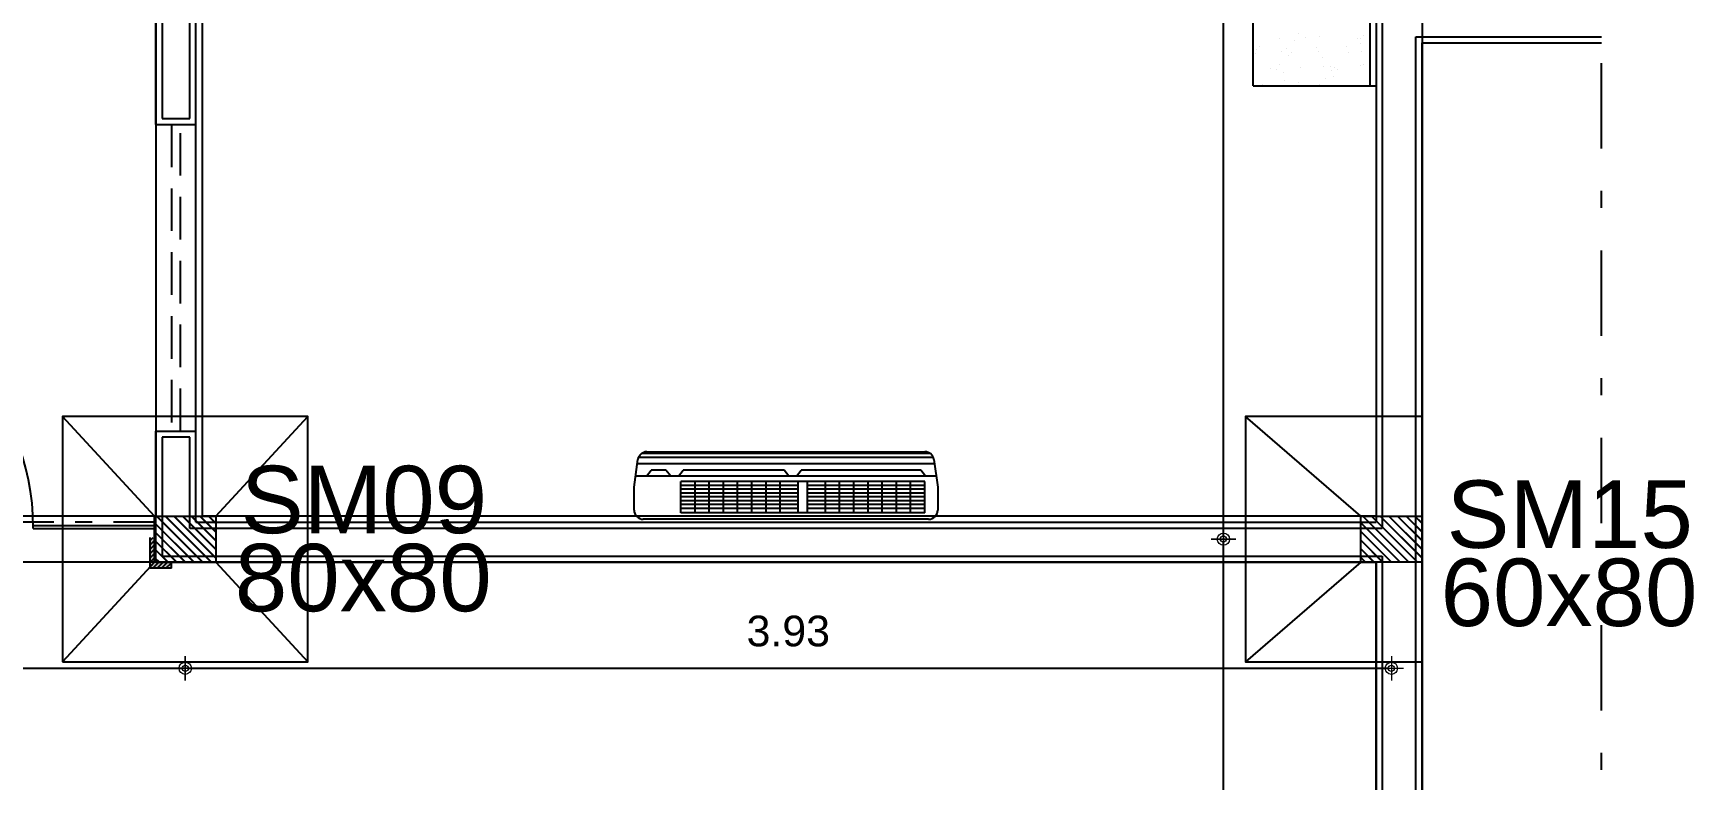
# Model space of a CAD drawing. Header units: millimetres. Extents: x 2317 to 2736, y 1295 to 1343.
# Drawn here: x 2509.34 to 2519.08, y 1311.05 to 1315.44 of the extents above; entities that cross this region are included whole.
import ezdxf

# ---------------------------------------------------------------- set-up
doc = ezdxf.new("R2010")
doc.units = ezdxf.units.MM
doc.linetypes.add('DASHDOT', pattern=[1, 0.5, -0.25, 0, -0.25])
doc.linetypes.add('HIDDEN', pattern=[0.375, 0.25, -0.125])
for name, color, linetype in [('ARQUITETONICO', 8, 'Continuous'), ('BL-CRM-03', 7, 'Continuous'), ('PILARES', 1, 'Continuous'), ('sapatas', 4, 'Continuous'), ('VIGAS', 5, 'Continuous')]:
    doc.layers.add(name, color=color, linetype=linetype)
doc.layers.add('COTAS', color=53, linetype='Continuous', lineweight=9)
doc.layers.add('LC-Textos', color=3, linetype='Continuous', lineweight=20)
doc.styles.add('Arial', font='arial.ttf')
doc.styles.add('CARIMBO_DADOS', font='arial.ttf', dxfattribs={"height": 0.1})
doc.dimstyles.new('COTAS_EXTERNAS', dxfattribs={"dimtxt": 0.1, "dimasz": 0.01, "dimexe": 0, "dimexo": 0, "dimgap": 0.07, "dimtad": 1, "dimzin": 5, "dimdsep": 46, "dimtxsty": 'CARIMBO_DADOS', "dimblk1": 'CIRCULOS', "dimblk2": 'CIRCULOS', "dimsah": 1, "dimcen": 0, "dimse1": 1, "dimse2": 1, "dimclrd": 8, "dimclre": 8, "dimclrt": 230, "dimadec": 0, "dimazin": 0, "dimtfac": 100, "dimtix": 1, "dimtmove": 2, "dimatfit": 3, "dimldrblk": 'CIRCULOS', "dimfxl": 1, "dimtolj": 1, "dimtzin": 5, "dimarcsym": 0})

# ---------------------------------------------------------------- blocks, each defined once
blk = doc.blocks.new('CIRCULOS')
at = {"layer": 'COTAS'}
for p, q in [((-4, 0), (4, 0)), ((0, 4), (0, -4))]:
    blk.add_line(p, q, dxfattribs=at)
for radius in [2, 1]:
    blk.add_circle((0, 0), radius, dxfattribs=at)
blk = doc.blocks.new('*D89')
at = {"layer": 'BL-CRM-03', "color": 8, "lineweight": -2}
blk.add_line((3.7797, -7.6259), (3.7797, -4.1179), dxfattribs=at)
at = {"layer": 'Defpoints', "color": 0}
for p in [(3.7797, -4.1079), (4.227, -4.1079), (4.227, -7.6359)]:
    blk.add_point(p, dxfattribs=at)
at = {"layer": 'BL-CRM-03', "color": 8, "lineweight": -2, "xscale": 0.01, "yscale": 0.01, "zscale": 0.01}
for p, rotation in [((3.7797, -4.1079), 90), ((3.7797, -7.6359), 270)]:
    blk.add_blockref('CIRCULOS', p, dxfattribs=dict(at, rotation=rotation))
at = {"layer": 'BL-CRM-03', "color": 230, "insert": (3.6586, -5.8719), "char_height": 0.1, "attachment_point": 5, "rotation": 90, "style": 'CARIMBO_DADOS'}
blk.add_mtext('\\A1;3.53', dxfattribs=at)
blk = doc.blocks.new('*D90')
at = {"layer": 'BL-CRM-03', "color": 8, "lineweight": -2}
blk.add_line((3.7797, -4.0979), (3.7797, -0.1939), dxfattribs=at)
at = {"layer": 'Defpoints', "color": 0}
for p in [(3.7797, -0.1839), (4.227, -0.1839), (4.227, -4.1079)]:
    blk.add_point(p, dxfattribs=at)
at = {"layer": 'BL-CRM-03', "color": 8, "lineweight": -2, "xscale": 0.01, "yscale": 0.01, "zscale": 0.01}
for p, rotation in [((3.7797, -0.1839), 90), ((3.7797, -4.1079), 270)]:
    blk.add_blockref('CIRCULOS', p, dxfattribs=dict(at, rotation=rotation))
at = {"layer": 'BL-CRM-03', "color": 230, "insert": (3.6586, -2.1459), "char_height": 0.1, "attachment_point": 5, "rotation": 90, "style": 'CARIMBO_DADOS'}
blk.add_mtext('\\A1;3.92', dxfattribs=at)
blk = doc.blocks.new('*D103')
at = {"color": 8, "lineweight": -2}
blk.add_line((-2.617, -4.5293), (0.3854, -4.5293), dxfattribs=at)
at = {"layer": 'Defpoints', "color": 0}
for p in [(-2.627, -4.1829), (0.3954, -4.1829), (0.3954, -4.5293)]:
    blk.add_point(p, dxfattribs=at)
at = {"color": 8, "lineweight": -2, "xscale": 0.01, "yscale": 0.01, "zscale": 0.01, "rotation": 180}
blk.add_blockref('CIRCULOS', (-2.627, -4.5293), dxfattribs=at)
at = {"color": 8, "lineweight": -2, "xscale": 0.01, "yscale": 0.01, "zscale": 0.01}
blk.add_blockref('CIRCULOS', (0.3954, -4.5293), dxfattribs=at)
at = {"color": 230, "insert": (-1.1158, -4.4082), "char_height": 0.1, "attachment_point": 5, "style": 'CARIMBO_DADOS'}
blk.add_mtext('\\A1;3.02', dxfattribs=at)
blk = doc.blocks.new('*D104')
at = {"color": 8, "lineweight": -2}
blk.add_line((0.4054, -4.5293), (4.317, -4.5293), dxfattribs=at)
at = {"layer": 'Defpoints', "color": 0}
for p in [(0.3954, -4.1829), (4.327, -4.1829), (4.327, -4.5293)]:
    blk.add_point(p, dxfattribs=at)
at = {"color": 8, "lineweight": -2, "xscale": 0.01, "yscale": 0.01, "zscale": 0.01, "rotation": 180}
blk.add_blockref('CIRCULOS', (0.3954, -4.5293), dxfattribs=at)
at = {"color": 8, "lineweight": -2, "xscale": 0.01, "yscale": 0.01, "zscale": 0.01}
blk.add_blockref('CIRCULOS', (4.327, -4.5293), dxfattribs=at)
at = {"color": 230, "insert": (2.3612, -4.4082), "char_height": 0.1, "attachment_point": 5, "style": 'CARIMBO_DADOS'}
blk.add_mtext('\\A1;3.93', dxfattribs=at)
blk = doc.blocks.new('1')
h = blk.add_hatch()
h.set_pattern_fill('JIS_LC_20', color=256, scale=0.001, angle=-90, style=0)
h.set_pattern_definition([(315, (-1321.911038, 2659.05645), (0.01414213562, 0.01414213562), []), (315, (-1321.911038, 2659.05605), (0.01414213562, 0.01414213562), [])])
h.paths.add_polyline_path([(0.4954, -4.1829), (0.4954, -4.1079), (0.2954, -4.1079), (0.2954, -4.1829)])
h.paths.add_polyline_path([(0.4954, -4.1079), (0.4954, -4.0329), (0.2954, -4.0329), (0.2954, -4.1079)])
h = blk.add_hatch()
h.set_pattern_fill('JIS_LC_20', color=256, scale=0.001, angle=270, style=0)
h.set_pattern_definition([(315, (-1317.97945, 2659.05645), (0.01414213562, 0.01414213562), []), (315, (-1317.97945, 2659.05605), (0.01414213562, 0.01414213562), [])])
h.paths.add_polyline_path([(4.427, -4.1829), (4.427, -4.1079), (4.227, -4.1079), (4.227, -4.1829)])
h.paths.add_polyline_path([(4.427, -4.1079), (4.427, -4.0329), (4.227, -4.0329), (4.227, -4.1079)])
at = {"layer": 'PILARES'}
for points in [[(0.4954, -4.0329), (0.4954, -4.1829), (0.2954, -4.1829), (0.2954, -4.0329)], [(4.427, -4.0329), (4.427, -4.1829), (4.227, -4.1829), (4.227, -4.0329)]]:
    blk.add_lwpolyline(points, close=True, dxfattribs=at)
at = {"layer": 'sapatas'}
for p, q in [((0.2954, -4.0329), (-0.0046, -3.7079)), ((0.4954, -4.0329), (0.7954, -3.7079)), ((4.227, -4.0329), (3.852, -3.7079)), ((0.2954, -4.1829), (-0.0046, -4.5079)), ((0.4954, -4.1829), (0.7954, -4.5079)), ((4.227, -4.1829), (3.852, -4.5079))]:
    blk.add_line(p, q, dxfattribs=at)
for points in [[(-0.0046, -4.5079), (0.7954, -4.5079), (0.7954, -3.7079), (-0.0046, -3.7079)], [(4.427, -3.7079), (3.852, -3.7079), (3.852, -4.5079), (4.427, -4.5079)]]:
    blk.add_lwpolyline(points, close=True, dxfattribs=at)
at = {"layer": 'VIGAS'}
for p, q in [((4.427, 4.8011), (4.427, -7.7109)), ((0.3, 4.6511), (0.3, -4.0329)), ((0.45, -0.2589), (0.45, -4.0329)), ((4.277, -0.2589), (4.277, -4.0329)), ((0.3, -4.0329), (-0.9, -4.0329)), ((4.277, -4.0329), (0.45, -4.0329)), ((4.277, -4.1829), (-6.097, -4.1829)), ((4.277, -4.1829), (4.277, -7.5609))]:
    blk.add_line(p, q, dxfattribs=at)
at = {"layer": 'LC-Textos', "char_height": 0.22, "attachment_point": 7, "line_spacing_factor": 0.798, "style": 'Arial'}
for s, insert, width in [('SM09', (0.5766, -4.0917), 0.528), ('SM15', (4.5071, -4.1396), 0.528), ('80x80', (0.5571, -4.3464), 2.112), ('60x80', (4.4876, -4.3944), 2.112)]:
    blk.add_mtext(s, dxfattribs=dict(at, insert=insert, width=width))
for base, p1, p2, picture, middle in [((0.3954, -4.5293), (-2.627, -4.1829), (0.3954, -4.1829), '*D103', (-1.1158, -4.4082)), ((4.327, -4.5293), (0.3954, -4.1829), (4.327, -4.1829), '*D104', (2.3612, -4.4082))]:
    dim = blk.add_linear_dim(base=base, p1=p1, p2=p2, dimstyle='COTAS_EXTERNAS')
    dim.commit()
    dim.dimension.update_dxf_attribs({"geometry": picture, "text_midpoint": middle})
at = {"layer": 'BL-CRM-03'}
for base, p1, p2, picture, middle in [((3.7797, -0.1839), (4.227, -4.1079), (4.227, -0.1839), '*D90', (3.6586, -2.1459)), ((3.7797, -4.1079), (4.227, -7.6359), (4.227, -4.1079), '*D89', (3.6586, -5.8719))]:
    dim = blk.add_linear_dim(base=base, p1=p1, p2=p2, angle=90, dimstyle='COTAS_EXTERNAS', dxfattribs=at)
    dim.commit()
    dim.dimension.update_dxf_attribs({"geometry": picture, "text_midpoint": middle})

msp = doc.modelspace()

# ---------------------------------------------------------------- hatches: boundary and pattern name
at = {"layer": 'ARQUITETONICO'}
h = msp.add_hatch(color=256, dxfattribs=at)
h.dxf.hatch_style = 1
h.paths.add_polyline_path([(2510.024, 1312.295), (2510.06, 1312.3306), (2510.06, 1312.4746), (2510.024, 1312.4746)])
h.paths.add_polyline_path([(2510.024, 1312.2946), (2510.15, 1312.2946), (2510.15, 1312.3306), (2510.06, 1312.3306)])

# ---------------------------------------------------------------- linework, layer by layer
at = {"layer": 'ARQUITETONICO', "linetype": 'DASHDOT'}
msp.add_line((2518.5416, 1307.0602), (2518.5416, 1332.7012), dxfattribs=at)
msp.add_line((2518.5416, 1307.0602), (2518.5416, 1332.7012), dxfattribs=at)
at = {"layer": 'ARQUITETONICO'}
for p, q in [((2510.06, 1314.9001), (2510.06, 1317.6838)), ((2510.096, 1317.6478), (2510.096, 1314.9361)), ((2510.258, 1314.9361), (2510.258, 1317.6478)), ((2510.294, 1314.9001), (2510.294, 1317.6838)), ((2517.2186, 1316.3878), (2517.2186, 1312.5646)), ((2517.2546, 1316.4238), (2517.2546, 1312.5286)), ((2517.1826, 1316.3518), (2517.1826, 1315.1278)), ((2516.4986, 1315.1278), (2516.4986, 1315.5665)), ((2516.6517, 1315.4049), (2516.6517, 1315.4049)), ((2516.7633, 1315.4322), (2516.7633, 1315.4322)), ((2516.805, 1315.4114), (2516.805, 1315.4114)), ((2516.8871, 1315.4149), (2516.8871, 1315.4149)), ((2517.1082, 1315.4025), (2517.1082, 1315.4025)), ((2517.1299, 1315.4035), (2517.1299, 1315.4035)), ((2517.1453, 1315.4203), (2517.1453, 1315.4203)), ((2517.4526, 1306.4842), (2517.4526, 1315.4158)), ((2517.4526, 1315.4158), (2518.5416, 1315.4158)), ((2516.5097, 1315.3198), (2516.5097, 1315.3198)), ((2516.516, 1315.3405), (2516.516, 1315.3405)), ((2516.5343, 1315.3583), (2516.5343, 1315.3583)), ((2516.6614, 1315.3306), (2516.6614, 1315.3306)), ((2516.6922, 1315.3462), (2516.6922, 1315.3462)), ((2516.7061, 1315.3035), (2516.7061, 1315.3035)), ((2516.7216, 1315.3204), (2516.7216, 1315.3204)), ((2516.7387, 1315.3936), (2516.7387, 1315.3936)), ((2516.8684, 1315.352), (2516.8684, 1315.352)), ((2516.8793, 1315.3286), (2516.8793, 1315.3286)), ((2517.0446, 1315.3578), (2517.0446, 1315.3578)), ((2517.057, 1315.3239), (2517.057, 1315.3239)), ((2517.1291, 1315.375), (2517.1291, 1315.375)), ((2517.1354, 1315.3274), (2517.1354, 1315.3274)), ((2517.4886, 1315.3798), (2518.5416, 1315.3798)), ((2517.4886, 1306.5202), (2517.4886, 1315.3798)), ((2516.6006, 1315.2302), (2516.6006, 1315.2302)), ((2516.6333, 1315.224), (2516.6333, 1315.224)), ((2516.6503, 1315.2548), (2516.6503, 1315.2548)), ((2516.6778, 1315.2064), (2516.6778, 1315.2064)), ((2516.7768, 1315.236), (2516.7768, 1315.236)), ((2516.9034, 1315.2907), (2516.9034, 1315.2907)), ((2516.9097, 1315.2431), (2516.9097, 1315.2431)), ((2516.953, 1315.2417), (2516.953, 1315.2417)), ((2516.9581, 1315.2161), (2516.9581, 1315.2161)), ((2516.9736, 1315.2329), (2516.9736, 1315.2329)), ((2516.9928, 1315.2213), (2516.9928, 1315.2213)), ((2517.1292, 1315.2475), (2517.1292, 1315.2475)), ((2517.1452, 1315.2531), (2517.1452, 1315.2531)), ((2516.4986, 1315.1278), (2517.1826, 1315.1278)), ((2516.5499, 1315.133), (2516.5499, 1315.133)), ((2516.6841, 1315.1588), (2516.6841, 1315.1588)), ((2516.7638, 1315.1474), (2516.7638, 1315.1474)), ((2516.8852, 1315.1365), (2516.8852, 1315.1365)), ((2516.9195, 1315.1688), (2516.9195, 1315.1688)), ((2516.9682, 1315.1827), (2516.9682, 1315.1827)), ((2517.1615, 1315.1289), (2517.1615, 1315.1289)), ((2517.1826, 1315.1278), (2517.2186, 1315.1278)), ((2510.096, 1314.9361), (2510.258, 1314.9361)), ((2510.06, 1314.9001), (2510.294, 1314.9001)), ((2510.06, 1314.9001), (2510.06, 1313.1001)), ((2510.294, 1313.1001), (2510.294, 1314.9001)), ((2510.06, 1312.3306), (2510.06, 1313.1001)), ((2510.06, 1313.1001), (2510.294, 1313.1001)), ((2510.258, 1313.0641), (2510.096, 1313.0641)), ((2510.096, 1313.0641), (2510.096, 1312.3666)), ((2510.258, 1312.5286), (2510.258, 1313.0641)), ((2510.294, 1312.5646), (2510.294, 1313.1001)), ((2509.34, 1312.5286), (2509.34, 1312.5466)), ((2509.34, 1312.5466), (2510.06, 1312.5466)), ((2509.34, 1312.5286), (2510.06, 1312.5286)), ((2517.2546, 1312.5286), (2510.258, 1312.5286)), ((2510.294, 1312.5646), (2517.2186, 1312.5646)), ((2510.024, 1312.4746), (2510.024, 1312.2946)), ((2510.024, 1312.4556), (2510.043, 1312.4746)), ((2510.024, 1312.4301), (2510.06, 1312.4661)), ((2510.024, 1312.4047), (2510.06, 1312.4407)), ((2510.024, 1312.3792), (2510.06, 1312.4152)), ((2510.024, 1312.3538), (2510.06, 1312.3898)), ((2510.024, 1312.3283), (2510.06, 1312.3643)), ((2510.024, 1312.3029), (2510.06, 1312.3389)), ((2510.15, 1312.2946), (2510.024, 1312.2946)), ((2510.0412, 1312.2946), (2510.0772, 1312.3306)), ((2510.06, 1312.3306), (2517.2186, 1312.3306)), ((2510.0666, 1312.2946), (2510.1026, 1312.3306)), ((2510.0921, 1312.2946), (2510.1281, 1312.3306)), ((2510.096, 1312.3666), (2517.2546, 1312.3666)), ((2510.1176, 1312.2946), (2510.15, 1312.327)), ((2510.143, 1312.2946), (2510.15, 1312.3016)), ((2510.15, 1312.2946), (2510.15, 1312.3306)), ((2517.2186, 1306.5706), (2517.2186, 1312.3306)), ((2517.2546, 1312.3666), (2517.2546, 1306.5346))]:
    msp.add_line(p, q, dxfattribs=at)
at = {"layer": 'ARQUITETONICO', "linetype": 'HIDDEN'}
for p, q in [((2510.15, 1314.9001), (2510.15, 1313.1001)), ((2510.204, 1313.1001), (2510.204, 1314.9001))]:
    msp.add_line(p, q, dxfattribs=at)
at = {"layer": 'ARQUITETONICO', "ltscale": 0.5}
for p, q in [((2514.604, 1312.968), (2512.9086, 1312.968)), ((2512.9408, 1312.9786), (2514.5718, 1312.9786)), ((2512.8653, 1312.7716), (2512.8876, 1312.934)), ((2514.6285, 1312.9087), (2512.8841, 1312.9087)), ((2514.6221, 1312.9443), (2512.8905, 1312.9443)), ((2512.9373, 1312.8346), (2512.9651, 1312.8709)), ((2513.0525, 1312.8709), (2512.9651, 1312.8709)), ((2513.0803, 1312.8346), (2513.0525, 1312.8709)), ((2513.1255, 1312.8346), (2513.1533, 1312.8709)), ((2513.7457, 1312.8709), (2513.1533, 1312.8709)), ((2513.7735, 1312.8346), (2513.7457, 1312.8709)), ((2513.8176, 1312.8346), (2513.8454, 1312.8709)), ((2514.5475, 1312.8709), (2513.8454, 1312.8709)), ((2514.5753, 1312.8346), (2514.5475, 1312.8709)), ((2514.625, 1312.934), (2514.6473, 1312.7716)), ((2512.8653, 1312.6366), (2512.8653, 1312.7716)), ((2514.6386, 1312.8346), (2512.8739, 1312.8346)), ((2514.0713, 1312.804), (2513.1398, 1312.804)), ((2513.1398, 1312.6207), (2513.1398, 1312.804)), ((2513.8283, 1312.7815), (2513.1398, 1312.7815)), ((2513.223, 1312.6207), (2513.223, 1312.804)), ((2513.3063, 1312.6207), (2513.3063, 1312.804)), ((2513.3895, 1312.6207), (2513.3895, 1312.804)), ((2513.4728, 1312.6207), (2513.4728, 1312.804)), ((2513.556, 1312.6207), (2513.556, 1312.804)), ((2513.6393, 1312.6207), (2513.6393, 1312.804)), ((2513.7225, 1312.6207), (2513.7225, 1312.804)), ((2513.8283, 1312.6207), (2513.8283, 1312.804)), ((2513.8823, 1312.6207), (2513.8823, 1312.804)), ((2514.5708, 1312.7815), (2513.8823, 1312.7815)), ((2513.988, 1312.6207), (2513.988, 1312.804)), ((2514.0713, 1312.6207), (2514.0713, 1312.804)), ((2514.5708, 1312.804), (2514.0713, 1312.804)), ((2514.1545, 1312.6207), (2514.1545, 1312.804)), ((2514.2378, 1312.6207), (2514.2378, 1312.804)), ((2514.321, 1312.6207), (2514.321, 1312.804)), ((2514.4043, 1312.6207), (2514.4043, 1312.804)), ((2514.4875, 1312.6207), (2514.4875, 1312.804)), ((2514.5708, 1312.6207), (2514.5708, 1312.804)), ((2514.6473, 1312.7716), (2514.6473, 1312.6366)), ((2513.8283, 1312.759), (2513.1398, 1312.759)), ((2513.8283, 1312.7365), (2513.1398, 1312.7365)), ((2513.8283, 1312.714), (2513.1398, 1312.714)), ((2513.8283, 1312.6915), (2513.1398, 1312.6915)), ((2513.8283, 1312.6697), (2513.1398, 1312.6697)), ((2514.5708, 1312.759), (2513.8823, 1312.759)), ((2514.5708, 1312.7365), (2513.8823, 1312.7365)), ((2514.5708, 1312.714), (2513.8823, 1312.714)), ((2514.5708, 1312.6915), (2513.8823, 1312.6915)), ((2514.5708, 1312.6697), (2513.8823, 1312.6697)), ((2514.5933, 1312.5826), (2512.9193, 1312.5826)), ((2513.8283, 1312.6446), (2513.1398, 1312.6446)), ((2514.0713, 1312.6207), (2513.1398, 1312.6207)), ((2514.5708, 1312.6446), (2513.8823, 1312.6446)), ((2514.5708, 1312.6207), (2514.0713, 1312.6207))]:
    msp.add_line(p, q, dxfattribs=at)
at = {"layer": 'ARQUITETONICO', "linetype": 'DASHDOT', "ltscale": 0.5}
for p, q in [((2510.06, 1312.5646), (2507.9, 1312.5646)), ((2510.06, 1312.3306), (2507.9, 1312.3306))]:
    msp.add_line(p, q, dxfattribs=at)
at = {"layer": 'ARQUITETONICO'}
msp.add_arc((2507.9661, 1312.5376), 1.3739, 0.00089, 89.62253, dxfattribs=at)
at = {"layer": 'ARQUITETONICO', "ltscale": 0.5}
for centre, start, end in [((2512.9408, 1312.9246), 90, 170), ((2514.5718, 1312.9246), 10, 90), ((2512.9193, 1312.6366), 180, 270), ((2514.5933, 1312.6366), 270, 0)]:
    msp.add_arc(centre, 0.054, start, end, dxfattribs=at)

# ---------------------------------------------------------------- block references
at = {"layer": 'BL-CRM-03', "xscale": 1.8, "yscale": 1.8, "zscale": 1.8}
msp.add_blockref('1', (2509.52, 1319.8599), dxfattribs=at)

doc.saveas('drawing.dxf')
